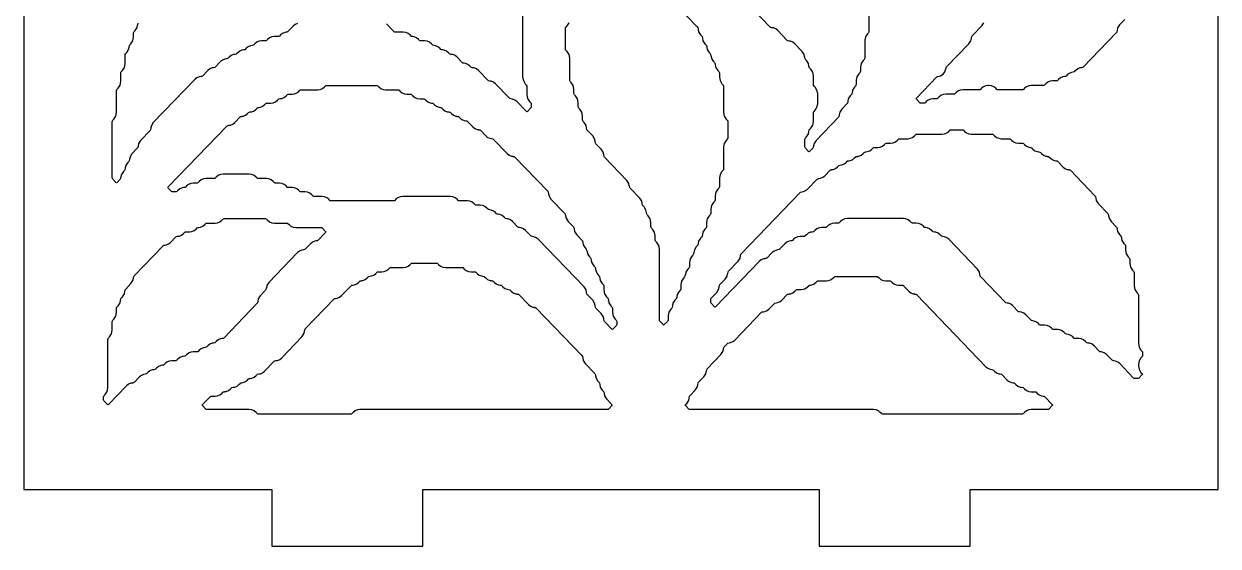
# Model space of a CAD drawing. Header units: millimetres. Extents: x 10 to 410, y 18 to 283.
# Drawn here: x 148 to 211.3, y 21 to 48.7 of the extents above; entities that cross this region are included whole.
import ezdxf

# ---------------------------------------------------------------- set-up
doc = ezdxf.new("R2010")
doc.units = ezdxf.units.MM
doc.layers.add('CUT', color=1, linetype='Continuous')

msp = doc.modelspace()

# ---------------------------------------------------------------- linework, layer by layer
at = {"layer": 'CUT'}
for points in [[(190.134, 21), (198.134, 21), (198.134, 24), (211.2679, 24), (211.2679, 144), (198.134, 144), (198.134, 147), (190.134, 147), (190.134, 144), (169.134, 144), (169.134, 147), (161.134, 147), (161.134, 144), (148, 144), (148, 24), (161.134, 24), (161.134, 21), (169.134, 21), (169.134, 24), (190.134, 24)], [(158.772, 43.2699), (158.7971, 43.2898), (158.8621, 43.2986), (158.8617, 43.3012), (158.9415, 43.312), (159.0645, 43.3643), (159.1693, 43.4474), (159.4515, 43.7405), (159.4766, 43.7604), (159.5416, 43.7692), (159.5412, 43.7718), (159.621, 43.7826), (159.744, 43.8349), (159.8488, 43.9179), (159.9045, 43.9758), (159.9296, 43.9957), (159.9946, 44.0045), (159.9943, 44.0071), (160.0741, 44.0179), (160.1971, 44.0702), (160.3018, 44.1532), (160.3575, 44.2111), (160.3826, 44.231), (160.4476, 44.2398), (160.4473, 44.2424), (160.5271, 44.2532), (160.6501, 44.3055), (160.7548, 44.3885), (160.8105, 44.4464), (160.8356, 44.4663), (160.8674, 44.4706), (161.0741, 44.4706), (161.2066, 44.4885), (161.3296, 44.5408), (161.4343, 44.6238), (161.4901, 44.6817), (161.5152, 44.7016), (161.5802, 44.7104), (161.5798, 44.713), (161.6596, 44.7237), (161.7826, 44.7761), (161.8874, 44.8591), (161.9431, 44.917), (161.9682, 44.9369), (161.9999, 44.9412), (162.2067, 44.9412), (162.3391, 44.959), (162.4621, 45.0114), (162.5669, 45.0944), (162.6226, 45.1523), (162.6477, 45.1722), (162.6794, 45.1765), (163.5657, 45.1765), (163.6982, 45.1943), (163.8212, 45.2467), (163.9259, 45.3297), (163.9816, 45.3876), (164.0067, 45.4075), (164.0385, 45.4118), (166.6895, 45.4118), (166.7212, 45.4075), (166.7463, 45.3876), (166.802, 45.3297), (166.9068, 45.2467), (167.0298, 45.1943), (167.1622, 45.1765), (167.822, 45.1765), (167.8537, 45.1722), (167.8788, 45.1523), (167.9346, 45.0944), (168.0393, 45.0114), (168.1623, 44.959), (168.2948, 44.9412), (168.5015, 44.9412), (168.5333, 44.9369), (168.5584, 44.917), (168.6141, 44.8591), (168.7188, 44.7761), (168.8418, 44.7237), (168.9743, 44.7059), (169.181, 44.7059), (169.2128, 44.7016), (169.2379, 44.6817), (169.2936, 44.6238), (169.3983, 44.5408), (169.5213, 44.4885), (169.6011, 44.4777), (169.6008, 44.4751), (169.6658, 44.4663), (169.6909, 44.4464), (169.7466, 44.3885), (169.8514, 44.3055), (169.9744, 44.2532), (170.0542, 44.2424), (170.0538, 44.2398), (170.1188, 44.231), (170.1439, 44.2111), (170.1996, 44.1532), (170.3044, 44.0702), (170.4274, 44.0179), (170.5072, 44.0071), (170.5068, 44.0045), (170.5718, 43.9957), (170.5969, 43.9758), (170.6526, 43.9179), (170.7574, 43.8349), (170.8804, 43.7826), (170.9602, 43.7718), (170.9598, 43.7692), (171.0248, 43.7604), (171.05, 43.7405), (171.1057, 43.6826), (171.2104, 43.5996), (171.3334, 43.5473), (171.4132, 43.5365), (171.4129, 43.5339), (171.4779, 43.5251), (171.503, 43.5052), (171.7852, 43.2121), (171.8899, 43.129), (172.0129, 43.0767), (172.0927, 43.0659), (172.0924, 43.0633), (172.1574, 43.0545), (172.1825, 43.0346), (172.4647, 42.7415), (172.5695, 42.6584), (172.6925, 42.6061), (172.7723, 42.5953), (172.7719, 42.5927), (172.8369, 42.584), (172.862, 42.5641), (173.5973, 41.8003), (173.702, 41.7173), (173.825, 41.6649), (173.9048, 41.6542), (173.9044, 41.6515), (173.9695, 41.6428), (173.9946, 41.6229), (175.75, 39.7993), (175.7747, 39.7612), (175.7925, 39.6695), (175.7952, 39.67), (175.8196, 39.544), (175.9231, 39.3842), (176.656, 38.6228), (176.6807, 38.5848), (176.6985, 38.493), (176.7012, 38.4935), (176.7256, 38.3676), (176.8292, 38.2077), (177.1091, 37.917), (177.1337, 37.8789), (177.1515, 37.7871), (177.1542, 37.7877), (177.1786, 37.6617), (177.2822, 37.5019), (177.5621, 37.2111), (177.5868, 37.173), (177.6046, 37.0813), (177.6072, 37.0818), (177.6317, 36.9558), (177.7352, 36.796), (177.7886, 36.7405), (177.8133, 36.7024), (177.8311, 36.6107), (177.8337, 36.6112), (177.8582, 36.4852), (177.9617, 36.3254), (178.0151, 36.2699), (178.0398, 36.2318), (178.0576, 36.1401), (178.0602, 36.1406), (178.0847, 36.0146), (178.1882, 35.8548), (178.2416, 35.7993), (178.2663, 35.7612), (178.2841, 35.6695), (178.2868, 35.67), (178.3112, 35.544), (178.4147, 35.3842), (178.4681, 35.3287), (178.4928, 35.2906), (178.5106, 35.1989), (178.5133, 35.1994), (178.5377, 35.0734), (178.6412, 34.9136), (178.6946, 34.8581), (178.7193, 34.82), (178.7279, 34.7755), (178.7279, 34.5545), (178.7642, 34.3676), (178.8677, 34.2077), (178.9211, 34.1523), (178.9458, 34.1142), (178.9636, 34.0224), (178.9663, 34.023), (178.9907, 33.897), (179.0942, 33.7371), (179.1476, 33.6817), (179.1723, 33.6436), (179.181, 33.599), (179.181, 33.378), (179.2172, 33.1911), (179.3207, 33.0313), (179.3741, 32.9758), (179.3988, 32.9377), (179.4075, 32.8931), (179.4075, 32.7539), (179.3988, 32.7094), (179.3741, 32.6713), (179.2089, 32.4996), (179.181, 32.4787), (179.153, 32.4996), (178.7613, 32.9066), (178.7366, 32.9447), (178.7188, 33.0364), (178.7161, 33.0359), (178.6917, 33.1619), (178.5882, 33.3217), (178.3082, 33.6124), (178.2836, 33.6505), (178.2658, 33.7423), (178.2631, 33.7418), (178.2387, 33.8677), (178.1351, 34.0276), (177.8552, 34.3183), (177.8306, 34.3564), (177.8128, 34.4482), (177.8101, 34.4476), (177.7856, 34.5736), (177.6821, 34.7334), (175.2513, 37.2585), (175.1466, 37.3416), (175.0236, 37.3939), (174.9438, 37.4047), (174.9441, 37.4073), (174.8791, 37.416), (174.854, 37.4359), (174.5718, 37.7291), (174.4671, 37.8122), (174.3441, 37.8645), (174.2643, 37.8752), (174.2646, 37.8779), (174.1996, 37.8866), (174.1745, 37.9065), (173.8923, 38.1997), (173.7875, 38.2827), (173.6645, 38.3351), (173.5847, 38.3458), (173.5851, 38.3485), (173.5201, 38.3572), (173.495, 38.3771), (173.4393, 38.435), (173.3345, 38.518), (173.2115, 38.5704), (173.1317, 38.5811), (173.1321, 38.5837), (173.0671, 38.5925), (173.042, 38.6124), (172.9862, 38.6703), (172.8815, 38.7533), (172.7585, 38.8057), (172.6787, 38.8164), (172.6791, 38.819), (172.614, 38.8278), (172.5889, 38.8477), (172.5332, 38.9056), (172.4285, 38.9886), (172.3055, 39.041), (172.173, 39.0588), (171.9663, 39.0588), (171.9345, 39.0631), (171.9094, 39.083), (171.8537, 39.1409), (171.749, 39.2239), (171.626, 39.2763), (171.4935, 39.2941), (171.0602, 39.2941), (171.0285, 39.2984), (171.0034, 39.3183), (170.9477, 39.3762), (170.8429, 39.4592), (170.7199, 39.5115), (170.5875, 39.5294), (168.0683, 39.5294), (167.9358, 39.5115), (167.8128, 39.4592), (167.708, 39.3762), (167.6523, 39.3183), (167.6272, 39.2984), (167.5955, 39.2941), (164.265, 39.2941), (164.2333, 39.2984), (164.2082, 39.3183), (164.1524, 39.3762), (164.0477, 39.4592), (163.9247, 39.5115), (163.7922, 39.5294), (163.359, 39.5294), (163.3272, 39.5337), (163.3021, 39.5536), (163.2464, 39.6115), (163.1417, 39.6945), (163.0187, 39.7468), (162.8862, 39.7647), (162.6794, 39.7647), (162.6477, 39.769), (162.6226, 39.7889), (162.5669, 39.8468), (162.4621, 39.9298), (162.3391, 39.9821), (162.2067, 40), (161.9999, 40), (161.9682, 40.0043), (161.9431, 40.0242), (161.8874, 40.0821), (161.7826, 40.1651), (161.6596, 40.2174), (161.5271, 40.2353), (161.3204, 40.2353), (161.2886, 40.2396), (161.2635, 40.2595), (161.2078, 40.3174), (161.1031, 40.4004), (160.9801, 40.4527), (160.8476, 40.4706), (160.4144, 40.4706), (160.3826, 40.4749), (160.3575, 40.4948), (160.3018, 40.5526), (160.1971, 40.6357), (160.0741, 40.688), (159.9416, 40.7059), (158.5549, 40.7059), (158.4225, 40.688), (158.2995, 40.6357), (158.1947, 40.5526), (158.139, 40.4948), (158.1139, 40.4749), (158.0821, 40.4706), (157.6489, 40.4706), (157.5164, 40.4527), (157.3934, 40.4004), (157.2887, 40.3174), (157.233, 40.2595), (157.2079, 40.2396), (157.1761, 40.2353), (156.9694, 40.2353), (156.8369, 40.2174), (156.7139, 40.1651), (156.6092, 40.0821), (156.5534, 40.0242), (156.5283, 40.0043), (156.4633, 39.9955), (156.4637, 39.9929), (156.3839, 39.9821), (156.2609, 39.9298), (156.1561, 39.8468), (156.1004, 39.7889), (156.0753, 39.769), (156.0436, 39.7647), (155.8842, 39.7647), (155.8525, 39.769), (155.8274, 39.7889), (155.6508, 39.9723), (155.6313, 40), (155.6508, 40.0277)], [(184.424, 33.8477), (184.3993, 33.8858), (184.3906, 33.9304), (184.3906, 34.0696), (184.3993, 34.1142), (184.424, 34.1523), (184.7039, 34.443), (184.8074, 34.6029), (184.8318, 34.7288), (184.8345, 34.7283), (184.8523, 34.82), (184.877, 34.8581), (185.1569, 35.1489), (185.2604, 35.3087), (185.2849, 35.4347), (185.2875, 35.4342), (185.3053, 35.5259), (185.33, 35.564), (185.8364, 36.0901), (185.9399, 36.2499), (185.9644, 36.3759), (185.967, 36.3754), (185.9848, 36.4671), (186.0095, 36.5052), (189.124, 39.7405), (189.1491, 39.7604), (189.2141, 39.7692), (189.2138, 39.7718), (189.2936, 39.7826), (189.4166, 39.8349), (189.5213, 39.9179), (190.0301, 40.4464), (190.0552, 40.4663), (190.1202, 40.4751), (190.1198, 40.4777), (190.1996, 40.4885), (190.3226, 40.5408), (190.4274, 40.6238), (190.7096, 40.917), (190.7347, 40.9369), (190.7997, 40.9457), (190.7993, 40.9483), (190.8791, 40.959), (191.0021, 41.0114), (191.1069, 41.0944), (191.1626, 41.1523), (191.1877, 41.1722), (191.2527, 41.181), (191.2524, 41.1836), (191.3322, 41.1943), (191.4552, 41.2467), (191.5599, 41.3297), (191.6156, 41.3876), (191.6407, 41.4075), (191.7057, 41.4163), (191.7054, 41.4189), (191.7852, 41.4296), (191.9082, 41.482), (192.0129, 41.565), (192.0686, 41.6229), (192.0937, 41.6428), (192.1587, 41.6515), (192.1584, 41.6542), (192.2382, 41.6649), (192.3612, 41.7173), (192.4659, 41.8003), (192.5216, 41.8582), (192.5468, 41.8781), (192.6118, 41.8868), (192.6114, 41.8895), (192.6912, 41.9002), (192.8142, 41.9525), (192.919, 42.0356), (192.9747, 42.0935), (192.9998, 42.1134), (193.0315, 42.1176), (193.2383, 42.1176), (193.3707, 42.1355), (193.4937, 42.1878), (193.5985, 42.2709), (193.6542, 42.3288), (193.6793, 42.3487), (193.711, 42.3529), (193.9178, 42.3529), (194.0503, 42.3708), (194.1733, 42.4231), (194.278, 42.5062), (194.3337, 42.5641), (194.3588, 42.584), (194.3906, 42.5882), (194.8238, 42.5882), (194.9563, 42.6061), (195.0793, 42.6584), (195.184, 42.7415), (195.2397, 42.7993), (195.2648, 42.8192), (195.2966, 42.8235), (196.6359, 42.8235), (196.7684, 42.8414), (196.8914, 42.8937), (196.9961, 42.9768), (197.0518, 43.0346), (197.0769, 43.0545), (197.1087, 43.0588), (197.721, 43.0588), (197.7528, 43.0545), (197.7779, 43.0346), (197.8336, 42.9768), (197.9384, 42.8937), (198.0614, 42.8414), (198.1938, 42.8235), (199.3066, 42.8235), (199.3383, 42.8192), (199.3634, 42.7993), (199.4192, 42.7415), (199.5239, 42.6584), (199.6469, 42.6061), (199.7794, 42.5882), (200.2126, 42.5882), (200.2444, 42.584), (200.2695, 42.5641), (200.3252, 42.5062), (200.4299, 42.4231), (200.5529, 42.3708), (200.6854, 42.3529), (200.8922, 42.3529), (200.9239, 42.3487), (200.949, 42.3288), (201.0047, 42.2709), (201.1095, 42.1878), (201.2325, 42.1355), (201.3123, 42.1248), (201.3119, 42.1221), (201.3769, 42.1134), (201.402, 42.0935), (201.4577, 42.0356), (201.5625, 41.9525), (201.6855, 41.9002), (201.7653, 41.8895), (201.7649, 41.8868), (201.8299, 41.8781), (201.855, 41.8582), (201.9108, 41.8003), (202.0155, 41.7173), (202.1385, 41.6649), (202.2183, 41.6542), (202.2179, 41.6515), (202.283, 41.6428), (202.3081, 41.6229), (202.3638, 41.565), (202.4685, 41.482), (202.5915, 41.4296), (202.6713, 41.4189), (202.671, 41.4163), (202.736, 41.4075), (202.7611, 41.3876), (203.0433, 41.0944), (203.148, 41.0114), (203.271, 40.959), (203.3508, 40.9483), (203.3505, 40.9457), (203.4155, 40.9369), (203.4406, 40.917), (204.743, 39.564), (204.7677, 39.5259), (204.7855, 39.4342), (204.7882, 39.4347), (204.8126, 39.3087), (204.9161, 39.1489), (205.4226, 38.6228), (205.4472, 38.5848), (205.465, 38.493), (205.4677, 38.4935), (205.4921, 38.3676), (205.5957, 38.2077), (205.8756, 37.917), (205.9003, 37.8789), (205.9181, 37.7871), (205.9207, 37.7877), (205.9452, 37.6617), (206.0487, 37.5019), (206.1021, 37.4464), (206.1268, 37.4083), (206.1446, 37.3166), (206.1472, 37.3171), (206.1717, 37.1911), (206.2752, 37.0313), (206.3286, 36.9758), (206.3533, 36.9377), (206.3619, 36.8931), (206.3619, 36.6721), (206.3982, 36.4852), (206.5017, 36.3254), (206.5551, 36.2699), (206.5798, 36.2318), (206.5884, 36.1872), (206.5884, 35.9663), (206.6247, 35.7793), (206.7282, 35.6195), (206.7816, 35.564), (206.8063, 35.5259), (206.8149, 35.4814), (206.8149, 34.7898), (206.8512, 34.6029), (206.9547, 34.443), (207.0081, 34.3876), (207.0328, 34.3495), (207.0414, 34.3049), (207.0414, 31.731), (207.0777, 31.544), (207.1812, 31.3842), (207.2346, 31.3287), (207.2593, 31.2906), (207.2679, 31.2461), (207.2679, 31.1069), (207.2593, 31.0623), (207.2346, 31.0242), (207.1812, 30.9687), (207.0777, 30.8089), (207.0414, 30.622), (207.0414, 30.5545), (207.0777, 30.3676), (207.1812, 30.2077), (207.2413, 30.1453), (207.2608, 30.1176), (207.2413, 30.09), (207.0647, 29.9065), (207.0396, 29.8866), (207.0079, 29.8824), (206.8485, 29.8824), (206.8168, 29.8866), (206.7917, 29.9065), (206.0564, 30.6703), (205.9517, 30.7533), (205.8287, 30.8057), (205.7489, 30.8164), (205.7492, 30.819), (205.6842, 30.8278), (205.6591, 30.8477), (205.3769, 31.1409), (205.2721, 31.2239), (205.1491, 31.2763), (205.0694, 31.287), (205.0697, 31.2896), (205.0047, 31.2984), (204.9796, 31.3183), (204.6974, 31.6115), (204.5926, 31.6945), (204.4696, 31.7468), (204.3898, 31.7576), (204.3902, 31.7602), (204.3252, 31.769), (204.3001, 31.7889), (204.2444, 31.8468), (204.1396, 31.9298), (204.0166, 31.9821), (203.8841, 32), (203.6774, 32), (203.6456, 32.0043), (203.6205, 32.0242), (203.5648, 32.0821), (203.4601, 32.1651), (203.3371, 32.2174), (203.2573, 32.2282), (203.2576, 32.2308), (203.1926, 32.2396), (203.1675, 32.2595), (203.1118, 32.3174), (203.0071, 32.4004), (202.8841, 32.4527), (202.7516, 32.4706), (202.5448, 32.4706), (202.5131, 32.4749), (202.488, 32.4948), (202.4323, 32.5526), (202.3275, 32.6357), (202.2045, 32.688), (202.0721, 32.7059), (201.8653, 32.7059), (201.8336, 32.7102), (201.8085, 32.7301), (201.7528, 32.7879), (201.648, 32.871), (201.525, 32.9233), (201.4452, 32.9341), (201.4456, 32.9367), (201.3806, 32.9455), (201.3555, 32.9654), (201.0732, 33.2585), (200.9685, 33.3416), (200.8455, 33.3939), (200.7657, 33.4047), (200.7661, 33.4073), (200.701, 33.416), (200.6759, 33.4359), (200.3937, 33.7291), (200.289, 33.8122), (200.166, 33.8645), (200.0862, 33.8752), (200.0865, 33.8779), (200.0215, 33.8866), (199.9964, 33.9065), (198.694, 35.2595), (198.6693, 35.2976), (198.6515, 35.3893), (198.6488, 35.3888), (198.6244, 35.5148), (198.5209, 35.6746), (196.9961, 37.2585), (196.8914, 37.3416), (196.7684, 37.3939), (196.6886, 37.4047), (196.6889, 37.4073), (196.6239, 37.416), (196.5988, 37.4359), (196.5431, 37.4938), (196.4383, 37.5769), (196.3153, 37.6292), (196.2355, 37.64), (196.2359, 37.6426), (196.1709, 37.6513), (196.1458, 37.6712), (196.0901, 37.7291), (195.9853, 37.8122), (195.8623, 37.8645), (195.7825, 37.8752), (195.7829, 37.8779), (195.7179, 37.8866), (195.6928, 37.9065), (195.637, 37.9644), (195.5323, 38.0475), (195.4093, 38.0998), (195.2768, 38.1176), (195.0701, 38.1176), (195.0383, 38.1219), (195.0132, 38.1418), (194.9575, 38.1997), (194.8528, 38.2827), (194.7298, 38.3351), (194.5973, 38.3529), (191.6251, 38.3529), (191.4926, 38.3351), (191.3696, 38.2827), (191.2649, 38.1997), (191.2092, 38.1418), (191.1841, 38.1219), (191.1523, 38.1176), (190.9456, 38.1176), (190.8131, 38.0998), (190.6901, 38.0475), (190.5854, 37.9644), (190.5296, 37.9065), (190.5045, 37.8866), (190.4728, 37.8824), (190.266, 37.8824), (190.1336, 37.8645), (190.0106, 37.8122), (189.9058, 37.7291), (189.8501, 37.6712), (189.825, 37.6513), (189.76, 37.6426), (189.7604, 37.64), (189.6806, 37.6292), (189.5576, 37.5769), (189.4528, 37.4938), (189.3971, 37.4359), (189.372, 37.416), (189.3403, 37.4118), (189.1335, 37.4118), (189.001, 37.3939), (188.878, 37.3416), (188.7733, 37.2585), (188.7176, 37.2007), (188.6925, 37.1808), (188.6275, 37.172), (188.6278, 37.1694), (188.548, 37.1586), (188.425, 37.1063), (188.3203, 37.0232), (188.0381, 36.7301), (188.0129, 36.7102), (187.9479, 36.7014), (187.9483, 36.6988), (187.8685, 36.688), (187.7455, 36.6357), (187.6407, 36.5526), (187.3585, 36.2595), (187.3334, 36.2396), (187.2684, 36.2308), (187.2688, 36.2282), (187.189, 36.2174), (187.066, 36.1651), (186.9612, 36.0821), (184.6451, 33.6761), (184.6172, 33.6551), (184.5892, 33.6761)], [(152.2598, 28.6713), (152.2352, 28.7094), (152.2265, 28.7539), (152.2265, 28.8931), (152.2352, 28.9377), (152.2598, 28.9758), (152.3132, 29.0313), (152.4168, 29.1911), (152.453, 29.378), (152.453, 31.952), (152.4617, 31.9965), (152.4863, 32.0346), (152.5397, 32.0901), (152.6433, 32.2499), (152.6795, 32.4369), (152.6795, 32.8931), (152.6882, 32.9377), (152.7128, 32.9758), (152.7662, 33.0313), (152.8698, 33.1911), (152.906, 33.378), (152.906, 33.599), (152.9147, 33.6436), (152.9394, 33.6817), (152.9928, 33.7371), (153.0963, 33.897), (153.1207, 34.023), (153.1234, 34.0224), (153.1412, 34.1142), (153.1659, 34.1523), (153.2193, 34.2077), (153.3228, 34.3676), (153.3472, 34.4935), (153.3499, 34.493), (153.3677, 34.5848), (153.3924, 34.6228), (153.6723, 34.9136), (153.7758, 35.0734), (153.8002, 35.1994), (153.8029, 35.1989), (153.8207, 35.2906), (153.8454, 35.3287), (155.3743, 36.917), (155.3994, 36.9369), (155.4645, 36.9457), (155.4641, 36.9483), (155.5439, 36.959), (155.6669, 37.0114), (155.7716, 37.0944), (156.0539, 37.3876), (156.079, 37.4075), (156.144, 37.4163), (156.1436, 37.4189), (156.2234, 37.4296), (156.3464, 37.482), (156.4512, 37.565), (156.5069, 37.6229), (156.532, 37.6428), (156.5637, 37.6471), (156.7705, 37.6471), (156.9029, 37.6649), (157.0259, 37.7173), (157.1307, 37.8003), (157.1864, 37.8582), (157.2115, 37.8781), (157.2765, 37.8868), (157.2762, 37.8895), (157.356, 37.9002), (157.479, 37.9525), (157.5837, 38.0356), (157.6394, 38.0935), (157.6645, 38.1134), (157.6963, 38.1176), (158.1295, 38.1176), (158.262, 38.1355), (158.385, 38.1878), (158.4897, 38.2709), (158.5455, 38.3288), (158.5706, 38.3487), (158.6023, 38.3529), (160.8002, 38.3529), (160.832, 38.3487), (160.8571, 38.3288), (160.9128, 38.2709), (161.0175, 38.1878), (161.1406, 38.1355), (161.273, 38.1176), (161.9328, 38.1176), (161.9645, 38.1134), (161.9896, 38.0935), (162.0453, 38.0356), (162.1501, 37.9525), (162.2731, 37.9002), (162.4056, 37.8824), (163.7448, 37.8824), (163.7766, 37.8781), (163.8017, 37.8582), (163.9783, 37.6747), (163.9978, 37.6471), (163.9783, 37.6194), (163.5752, 37.2007), (163.5501, 37.1808), (163.4851, 37.172), (163.4854, 37.1694), (163.4056, 37.1586), (163.2826, 37.1063), (163.1779, 37.0232), (162.8957, 36.7301), (162.8706, 36.7102), (162.8055, 36.7014), (162.8059, 36.6988), (162.7261, 36.688), (162.6031, 36.6357), (162.4984, 36.5526), (160.9736, 34.9687), (160.8701, 34.8089), (160.8456, 34.6829), (160.843, 34.6834), (160.8252, 34.5917), (160.8005, 34.5536), (160.5206, 34.2629), (160.4171, 34.103), (160.3926, 33.977), (160.3899, 33.9776), (160.3722, 33.8858), (160.3475, 33.8477), (158.592, 32.0242), (158.5669, 32.0043), (158.5019, 31.9955), (158.5023, 31.9929), (158.4225, 31.9821), (158.2995, 31.9298), (158.1947, 31.8468), (158.139, 31.7889), (158.1139, 31.769), (158.0489, 31.7602), (158.0492, 31.7576), (157.9694, 31.7468), (157.8464, 31.6945), (157.7417, 31.6115), (157.686, 31.5536), (157.6609, 31.5337), (157.5959, 31.5249), (157.5962, 31.5223), (157.5164, 31.5115), (157.3934, 31.4592), (157.2887, 31.3762), (157.233, 31.3183), (157.2079, 31.2984), (157.1761, 31.2941), (156.9694, 31.2941), (156.8369, 31.2763), (156.7139, 31.2239), (156.6092, 31.1409), (156.5534, 31.083), (156.5283, 31.0631), (156.4633, 31.0543), (156.4637, 31.0517), (156.3839, 31.041), (156.2609, 30.9886), (156.1561, 30.9056), (156.1004, 30.8477), (156.0753, 30.8278), (156.0436, 30.8235), (155.8368, 30.8235), (155.7044, 30.8057), (155.5814, 30.7533), (155.4766, 30.6703), (155.4209, 30.6124), (155.3958, 30.5925), (155.3308, 30.5837), (155.3311, 30.5811), (155.2513, 30.5704), (155.1283, 30.518), (155.0236, 30.435), (154.9679, 30.3771), (154.9428, 30.3572), (154.8778, 30.3485), (154.8781, 30.3458), (154.7983, 30.3351), (154.6753, 30.2827), (154.5706, 30.1997), (154.5149, 30.1418), (154.4898, 30.1219), (154.4248, 30.1132), (154.4251, 30.1105), (154.3453, 30.0998), (154.2223, 30.0475), (154.1176, 29.9644), (153.8353, 29.6712), (153.8102, 29.6513), (153.7452, 29.6426), (153.7456, 29.64), (153.6658, 29.6292), (153.5428, 29.5769), (153.438, 29.4938), (152.481, 28.4996), (152.453, 28.4787), (152.4251, 28.4996)], [(157.8659, 28.917), (157.891, 28.9369), (157.9228, 28.9412), (158.1295, 28.9412), (158.262, 28.959), (158.385, 29.0114), (158.4897, 29.0944), (158.5455, 29.1523), (158.5706, 29.1722), (158.6356, 29.181), (158.6352, 29.1836), (158.715, 29.1943), (158.838, 29.2467), (158.9428, 29.3297), (158.9985, 29.3876), (159.0236, 29.4075), (159.0886, 29.4163), (159.0882, 29.4189), (159.168, 29.4296), (159.291, 29.482), (159.3958, 29.565), (159.4515, 29.6229), (159.4766, 29.6428), (159.5416, 29.6515), (159.5412, 29.6542), (159.621, 29.6649), (159.744, 29.7173), (159.8488, 29.8003), (159.9045, 29.8582), (159.9296, 29.8781), (159.9946, 29.8868), (159.9943, 29.8895), (160.0741, 29.9002), (160.1971, 29.9525), (160.3018, 30.0356), (160.3575, 30.0935), (160.3826, 30.1134), (160.4476, 30.1221), (160.4473, 30.1248), (160.5271, 30.1355), (160.6501, 30.1878), (160.7548, 30.2709), (161.2635, 30.7993), (161.2886, 30.8192), (161.3537, 30.828), (161.3533, 30.8306), (161.4331, 30.8414), (161.5561, 30.8937), (161.6608, 30.9768), (162.7326, 32.0901), (162.8361, 32.2499), (162.8606, 32.3759), (162.8632, 32.3754), (162.881, 32.4671), (162.9057, 32.5052), (164.4347, 34.0935), (164.4598, 34.1134), (164.5248, 34.1221), (164.5244, 34.1248), (164.6042, 34.1355), (164.7272, 34.1878), (164.832, 34.2709), (165.3407, 34.7993), (165.3658, 34.8192), (165.4308, 34.828), (165.4305, 34.8306), (165.5102, 34.8414), (165.6332, 34.8937), (165.738, 34.9768), (165.7937, 35.0346), (165.8188, 35.0545), (165.8838, 35.0633), (165.8835, 35.0659), (165.9633, 35.0767), (166.0863, 35.129), (166.191, 35.2121), (166.2467, 35.2699), (166.2718, 35.2898), (166.3368, 35.2986), (166.3365, 35.3012), (166.4163, 35.312), (166.5393, 35.3643), (166.644, 35.4474), (166.6997, 35.5052), (166.7248, 35.5251), (166.7566, 35.5294), (166.9633, 35.5294), (167.0958, 35.5473), (167.2188, 35.5996), (167.3235, 35.6826), (167.3793, 35.7405), (167.4044, 35.7604), (167.4361, 35.7647), (168.0959, 35.7647), (168.2283, 35.7826), (168.3513, 35.8349), (168.4561, 35.9179), (168.5118, 35.9758), (168.5369, 35.9957), (168.5687, 36), (169.8606, 36), (169.8923, 35.9957), (169.9174, 35.9758), (169.9731, 35.9179), (170.0779, 35.8349), (170.2009, 35.7826), (170.3333, 35.7647), (171.2196, 35.7647), (171.2514, 35.7604), (171.2765, 35.7405), (171.3322, 35.6826), (171.4369, 35.5996), (171.5599, 35.5473), (171.6924, 35.5294), (171.8991, 35.5294), (171.9309, 35.5251), (171.956, 35.5052), (172.0117, 35.4474), (172.1164, 35.3643), (172.2394, 35.312), (172.3192, 35.3012), (172.3189, 35.2986), (172.3839, 35.2898), (172.409, 35.2699), (172.4647, 35.2121), (172.5695, 35.129), (172.6925, 35.0767), (172.7723, 35.0659), (172.7719, 35.0633), (172.8369, 35.0545), (172.862, 35.0346), (172.9177, 34.9768), (173.0225, 34.8937), (173.1455, 34.8414), (173.2253, 34.8306), (173.2249, 34.828), (173.2899, 34.8192), (173.315, 34.7993), (173.3707, 34.7415), (173.4755, 34.6584), (173.5985, 34.6061), (173.6783, 34.5953), (173.6779, 34.5927), (173.7429, 34.584), (173.768, 34.5641), (173.8238, 34.5062), (173.9285, 34.4231), (174.0515, 34.3708), (174.1313, 34.36), (174.1309, 34.3574), (174.196, 34.3487), (174.2211, 34.3288), (174.7298, 33.8003), (174.8345, 33.7173), (174.9575, 33.6649), (175.0373, 33.6542), (175.037, 33.6515), (175.102, 33.6428), (175.1271, 33.6229), (177.5621, 31.0934), (177.5868, 31.0553), (177.6046, 30.9636), (177.6072, 30.9641), (177.6317, 30.8381), (177.7352, 30.6783), (178.2416, 30.1523), (178.2663, 30.1142), (178.2841, 30.0224), (178.2868, 30.023), (178.3112, 29.897), (178.4147, 29.7371), (178.4681, 29.6817), (178.4928, 29.6436), (178.5106, 29.5518), (178.5133, 29.5524), (178.5377, 29.4264), (178.6412, 29.2666), (178.6946, 29.2111), (178.7193, 29.173), (178.7371, 29.0813), (178.7398, 29.0818), (178.7642, 28.9558), (178.8677, 28.796), (179.1543, 28.4982), (179.1738, 28.4706), (179.1543, 28.4429), (178.9777, 28.2595), (178.9526, 28.2396), (178.9209, 28.2353), (165.8032, 28.2353), (165.6707, 28.2174), (165.5477, 28.1651), (165.443, 28.0821), (165.3873, 28.0242), (165.3621, 28.0043), (165.3304, 28), (160.4144, 28), (160.3826, 28.0043), (160.3575, 28.0242), (160.3018, 28.0821), (160.1971, 28.1651), (160.0741, 28.2174), (159.9416, 28.2353), (157.6963, 28.2353), (157.6645, 28.2396), (157.6394, 28.2595), (157.4628, 28.4429), (157.4434, 28.4706), (157.4628, 28.4982)], [(183.1183, 28.5607), (183.2218, 28.7205), (183.2463, 28.8465), (183.249, 28.846), (183.2667, 28.9377), (183.2914, 28.9758), (183.5713, 29.2666), (183.6749, 29.4264), (183.6993, 29.5524), (183.702, 29.5518), (183.7198, 29.6436), (183.7444, 29.6817), (184.0243, 29.9724), (184.1279, 30.1323), (184.1523, 30.2582), (184.155, 30.2577), (184.1728, 30.3495), (184.1975, 30.3876), (184.9304, 31.1489), (185.0339, 31.3087), (185.0583, 31.4347), (185.061, 31.4342), (185.0788, 31.5259), (185.1035, 31.564), (185.2734, 31.7405), (185.2985, 31.7604), (185.3635, 31.7692), (185.3632, 31.7718), (185.443, 31.7826), (185.566, 31.8349), (185.6707, 31.9179), (187.0855, 33.3876), (187.1106, 33.4075), (187.1756, 33.4163), (187.1752, 33.4189), (187.255, 33.4296), (187.378, 33.482), (187.4828, 33.565), (187.765, 33.8582), (187.7901, 33.8781), (187.8551, 33.8868), (187.8547, 33.8895), (187.9345, 33.9002), (188.0575, 33.9525), (188.1623, 34.0356), (188.4445, 34.3288), (188.4696, 34.3487), (188.5346, 34.3574), (188.5343, 34.36), (188.6141, 34.3708), (188.7371, 34.4231), (188.8418, 34.5062), (188.8975, 34.5641), (188.9226, 34.584), (188.9544, 34.5882), (189.1611, 34.5882), (189.2936, 34.6061), (189.4166, 34.6584), (189.5213, 34.7415), (189.577, 34.7993), (189.6021, 34.8192), (189.6672, 34.828), (189.6668, 34.8306), (189.7466, 34.8414), (189.8696, 34.8937), (189.9743, 34.9768), (190.0301, 35.0346), (190.0552, 35.0545), (190.0869, 35.0588), (190.5202, 35.0588), (190.6526, 35.0767), (190.7756, 35.129), (190.8804, 35.2121), (190.9361, 35.2699), (190.9612, 35.2898), (190.9929, 35.2941), (193.1909, 35.2941), (193.2226, 35.2898), (193.2477, 35.2699), (193.3034, 35.2121), (193.4082, 35.129), (193.5312, 35.0767), (193.6637, 35.0588), (193.8704, 35.0588), (193.9022, 35.0545), (193.9273, 35.0346), (193.983, 34.9768), (194.0877, 34.8937), (194.2107, 34.8414), (194.3432, 34.8235), (194.5499, 34.8235), (194.5817, 34.8192), (194.6068, 34.7993), (194.889, 34.5062), (194.9937, 34.4231), (195.1167, 34.3708), (195.1965, 34.36), (195.1962, 34.3574), (195.2612, 34.3487), (195.2863, 34.3288), (198.9661, 30.5062), (199.0709, 30.4231), (199.1939, 30.3708), (199.2737, 30.36), (199.2733, 30.3574), (199.3383, 30.3487), (199.3634, 30.3288), (199.4192, 30.2709), (199.5239, 30.1878), (199.6469, 30.1355), (199.7267, 30.1248), (199.7264, 30.1221), (199.7914, 30.1134), (199.8165, 30.0935), (200.0987, 29.8003), (200.2034, 29.7173), (200.3264, 29.6649), (200.4062, 29.6542), (200.4059, 29.6515), (200.4709, 29.6428), (200.496, 29.6229), (200.5517, 29.565), (200.6564, 29.482), (200.7794, 29.4296), (200.8592, 29.4189), (200.8589, 29.4163), (200.9239, 29.4075), (200.949, 29.3876), (201.0047, 29.3297), (201.1095, 29.2467), (201.2325, 29.1943), (201.3649, 29.1765), (201.5717, 29.1765), (201.6034, 29.1722), (201.6285, 29.1523), (201.6842, 29.0944), (201.789, 29.0114), (201.912, 28.959), (201.9918, 28.9483), (201.9914, 28.9457), (202.0564, 28.9369), (202.0815, 28.917), (202.4847, 28.4982), (202.5041, 28.4706), (202.4847, 28.4429), (202.3081, 28.2595), (202.283, 28.2396), (202.2512, 28.2353), (201.3649, 28.2353), (201.2325, 28.2174), (201.1095, 28.1651), (201.0047, 28.0821), (200.949, 28.0242), (200.9239, 28.0043), (200.8922, 28), (193.4845, 28), (193.4528, 28.0043), (193.4277, 28.0242), (193.372, 28.0821), (193.2672, 28.1651), (193.1442, 28.2174), (193.0118, 28.2353), (183.2917, 28.2353), (183.2599, 28.2396), (183.2348, 28.2595), (183.0582, 28.4429), (183.0388, 28.4706), (183.0582, 28.4982)]]:
    msp.add_lwpolyline(points, close=True, dxfattribs=at)
for points in [[(181.0163, 51.2699), (183.6778, 48.5052), (183.7025, 48.4671), (183.7203, 48.3754), (183.7229, 48.3759), (183.7474, 48.2499), (183.8509, 48.0901), (183.9043, 48.0346), (183.929, 47.9965), (183.9468, 47.9048), (183.9495, 47.9053), (183.9739, 47.7793), (184.0774, 47.6195), (184.1308, 47.564), (184.1555, 47.5259), (184.1733, 47.4342), (184.176, 47.4347), (184.2004, 47.3087), (184.3039, 47.1489), (184.3573, 47.0934), (184.382, 47.0553), (184.3998, 46.9636), (184.4025, 46.9641), (184.4269, 46.8381), (184.5304, 46.6783), (184.5838, 46.6228), (184.6085, 46.5848), (184.6263, 46.493), (184.629, 46.4935), (184.6534, 46.3676), (184.7569, 46.2077), (184.8103, 46.1523), (184.835, 46.1142), (184.8437, 46.0696), (184.8437, 45.8486), (184.8799, 45.6617), (184.9834, 45.5019), (185.0368, 45.4464), (185.0615, 45.4083), (185.0702, 45.3637), (185.0702, 43.9663), (185.1064, 43.7793), (185.21, 43.6195), (185.2634, 43.564), (185.288, 43.5259), (185.2967, 43.4814), (185.2967, 42.6363), (185.288, 42.5917), (185.2634, 42.5536), (185.21, 42.4981), (185.1064, 42.3383), (185.0702, 42.1514), (185.0702, 40.9892), (185.0615, 40.9447), (185.0368, 40.9066), (184.9834, 40.8511), (184.8799, 40.6913), (184.8437, 40.5043), (184.8437, 40.048), (184.835, 40.0035), (184.8103, 39.9654), (184.7569, 39.9099), (184.6534, 39.7501), (184.6172, 39.5631), (184.6172, 39.3422), (184.6085, 39.2976), (184.5838, 39.2595), (184.5304, 39.204), (184.4269, 39.0442), (184.3906, 38.8573), (184.3906, 38.6363), (184.382, 38.5917), (184.3573, 38.5536), (184.3039, 38.4981), (184.2004, 38.3383), (184.1641, 38.1514), (184.1641, 37.9304), (184.1555, 37.8858), (184.1308, 37.8477), (184.0774, 37.7923), (183.9739, 37.6324), (183.9495, 37.5065), (183.9468, 37.507), (183.929, 37.4152), (183.9043, 37.3772), (183.8509, 37.3217), (183.7474, 37.1619), (183.7229, 37.0359), (183.7203, 37.0364), (183.7025, 36.9447), (183.6778, 36.9066), (183.6244, 36.8511), (183.5209, 36.6913), (183.4964, 36.5653), (183.4938, 36.5658), (183.476, 36.4741), (183.4513, 36.436), (183.3979, 36.3805), (183.2944, 36.2207), (183.2581, 36.0337), (183.2581, 35.8128), (183.2495, 35.7682), (183.2248, 35.7301), (183.1714, 35.6746), (183.0679, 35.5148), (183.0434, 35.3888), (183.0407, 35.3893), (183.023, 35.2976), (182.9983, 35.2595), (182.9449, 35.204), (182.8413, 35.0442), (182.8051, 34.8573), (182.8051, 34.6363), (182.7964, 34.5917), (182.7718, 34.5536), (182.7184, 34.4981), (182.6148, 34.3383), (182.5904, 34.2123), (182.5877, 34.2129), (182.5699, 34.1211), (182.5453, 34.083), (182.4919, 34.0276), (182.3883, 33.8677), (182.3639, 33.7418), (182.3612, 33.7423), (182.3434, 33.6505), (182.3187, 33.6124), (182.2653, 33.557), (182.1618, 33.3971), (182.1256, 33.2102), (182.1256, 32.9892), (182.1169, 32.9447), (182.0922, 32.9066), (181.927, 32.7349), (181.8991, 32.714), (181.8711, 32.7349), (181.7059, 32.9066), (181.6812, 32.9447), (181.6725, 32.9892), (181.6725, 36.7396), (181.6363, 36.9266), (181.5328, 37.0864), (181.4794, 37.1419), (181.4547, 37.18), (181.446, 37.2245), (181.446, 37.4455), (181.4098, 37.6324), (181.3063, 37.7923), (181.2529, 37.8477), (181.2282, 37.8858), (181.2195, 37.9304), (181.2195, 38.1514), (181.1833, 38.3383), (181.0797, 38.4981), (181.0263, 38.5536), (181.0017, 38.5917), (180.9839, 38.6834), (180.9812, 38.6829), (180.9568, 38.8089), (180.8532, 38.9687), (180.7998, 39.0242), (180.7752, 39.0623), (180.7574, 39.154), (180.7547, 39.1535), (180.7303, 39.2795), (180.6267, 39.4393), (180.1203, 39.9654), (180.0956, 40.0035), (180.0778, 40.0952), (180.0752, 40.0947), (180.0507, 40.2207), (179.9472, 40.3805), (178.7613, 41.6124), (178.7366, 41.6505), (178.7188, 41.7423), (178.7161, 41.7418), (178.6917, 41.8677), (178.5882, 42.0276), (178.3082, 42.3183), (178.2836, 42.3564), (178.2658, 42.4482), (178.2631, 42.4476), (178.2387, 42.5736), (178.1351, 42.7334), (177.8552, 43.0242), (177.8306, 43.0623), (177.8128, 43.154), (177.8101, 43.1535), (177.7856, 43.2795), (177.6821, 43.4393), (177.6287, 43.4948), (177.604, 43.5329), (177.5954, 43.5775), (177.5954, 43.7984), (177.5591, 43.9854), (177.4556, 44.1452), (177.4022, 44.2007), (177.3775, 44.2388), (177.3689, 44.2833), (177.3689, 44.5043), (177.3326, 44.6913), (177.2291, 44.8511), (177.1757, 44.9066), (177.151, 44.9447), (177.1424, 44.9892), (177.1424, 45.2102), (177.1061, 45.3971), (177.0026, 45.557), (176.9492, 45.6124), (176.9245, 45.6505), (176.9159, 45.6951), (176.9159, 46.8573), (176.8796, 47.0442), (176.7761, 47.204), (176.7227, 47.2595), (176.698, 47.2976), (176.6894, 47.3422), (176.6894, 48.4225), (176.698, 48.4671), (176.7227, 48.5052), (176.7761, 48.5607), (176.8796, 48.7205)], [(174.4243, 50.1514), (174.4243, 45.8486), (174.4606, 45.6617), (174.5641, 45.5019), (174.6175, 45.4464), (174.6422, 45.4083), (174.6508, 45.3637), (174.6508, 44.9074), (174.6871, 44.7205), (174.7906, 44.5607), (174.844, 44.5052), (174.8687, 44.4671), (174.8773, 44.4225), (174.8773, 44.2833), (174.8687, 44.2388), (174.844, 44.2007), (174.6788, 44.029), (174.6508, 44.0081), (174.6228, 44.029), (174.1188, 44.5526), (174.014, 44.6357), (173.891, 44.688), (173.8112, 44.6988), (173.8116, 44.7014), (173.7466, 44.7102), (173.7215, 44.7301), (172.9862, 45.4938), (172.8815, 45.5769), (172.7585, 45.6292), (172.6787, 45.64), (172.6791, 45.6426), (172.614, 45.6513), (172.5889, 45.6712), (172.0802, 46.1997), (171.9755, 46.2827), (171.8525, 46.3351), (171.7727, 46.3458), (171.773, 46.3485), (171.708, 46.3572), (171.6829, 46.3771), (171.6272, 46.435), (171.5225, 46.518), (171.3995, 46.5704), (171.3197, 46.5811), (171.32, 46.5837), (171.255, 46.5925), (171.2299, 46.6124), (170.9477, 46.9056), (170.8429, 46.9886), (170.7199, 47.041), (170.6401, 47.0517), (170.6405, 47.0543), (170.5755, 47.0631), (170.5504, 47.083), (170.4947, 47.1409), (170.3899, 47.2239), (170.2669, 47.2763), (170.1871, 47.287), (170.1875, 47.2896), (170.1225, 47.2984), (170.0974, 47.3183), (170.0416, 47.3762), (169.9369, 47.4592), (169.8139, 47.5115), (169.7341, 47.5223), (169.7345, 47.5249), (169.6694, 47.5337), (169.6443, 47.5536), (169.5886, 47.6115), (169.4839, 47.6945), (169.3609, 47.7468), (169.2284, 47.7647), (169.0217, 47.7647), (168.9899, 47.769), (168.9648, 47.7889), (168.9091, 47.8468), (168.8044, 47.9298), (168.6814, 47.9821), (168.6016, 47.9929), (168.6019, 47.9955), (168.5369, 48.0043), (168.5118, 48.0242), (168.4561, 48.0821), (168.3513, 48.1651), (168.2283, 48.2174), (168.0959, 48.2353), (167.6626, 48.2353), (167.6309, 48.2396), (167.6058, 48.2595), (167.2094, 48.6713)], [(192.7714, 49.8343), (192.7714, 48.2833), (192.7628, 48.2388), (192.7381, 48.2007), (192.6847, 48.1452), (192.5812, 47.9854), (192.5449, 47.7984), (192.5449, 46.8716), (192.5363, 46.827), (192.5116, 46.7889), (192.4582, 46.7334), (192.3547, 46.5736), (192.3184, 46.3867), (192.3184, 46.1657), (192.3098, 46.1211), (192.2851, 46.083), (192.2317, 46.0276), (192.1282, 45.8677), (192.0919, 45.6808), (192.0919, 45.4598), (192.0833, 45.4152), (192.0586, 45.3772), (192.0052, 45.3217), (191.9017, 45.1619), (191.8772, 45.0359), (191.8746, 45.0364), (191.8568, 44.9447), (191.8321, 44.9066), (191.7787, 44.8511), (191.6752, 44.6913), (191.6507, 44.5653), (191.648, 44.5658), (191.6303, 44.4741), (191.6056, 44.436), (191.3257, 44.1452), (191.2221, 43.9854), (191.1977, 43.8594), (191.195, 43.8599), (191.1772, 43.7682), (191.1526, 43.7301), (189.9666, 42.4981), (189.8631, 42.3383), (189.8387, 42.2123), (189.836, 42.2129), (189.8182, 42.1211), (189.7935, 42.083), (189.6283, 41.9114), (189.6003, 41.8904), (189.5724, 41.9114), (189.4071, 42.083), (189.3825, 42.1211), (189.3738, 42.1657), (189.3738, 42.5402), (189.3825, 42.5848), (189.4071, 42.6228), (189.4605, 42.6783), (189.5641, 42.8381), (189.5885, 42.9641), (189.5912, 42.9636), (189.609, 43.0553), (189.6336, 43.0934), (189.687, 43.1489), (189.7906, 43.3087), (189.8268, 43.4957), (189.8268, 43.952), (189.8355, 43.9965), (189.8602, 44.0346), (189.9136, 44.0901), (190.0171, 44.2499), (190.0533, 44.4369), (190.0533, 44.9749), (190.0171, 45.1619), (189.9136, 45.3217), (189.8602, 45.3772), (189.8355, 45.4152), (189.8268, 45.4598), (189.8268, 45.9161), (189.7906, 46.103), (189.687, 46.2629), (189.6336, 46.3183), (189.609, 46.3564), (189.5912, 46.4482), (189.5885, 46.4476), (189.5641, 46.5736), (189.4605, 46.7334), (189.4071, 46.7889), (189.3825, 46.827), (189.3647, 46.9187), (189.362, 46.9182), (189.3376, 47.0442), (189.234, 47.204), (188.8418, 47.6115), (188.7371, 47.6945), (188.6141, 47.7468), (188.5343, 47.7576), (188.5346, 47.7602), (188.4696, 47.769), (188.4445, 47.7889), (187.9358, 48.3174), (187.831, 48.4004), (187.708, 48.4527), (187.6282, 48.4635), (187.6286, 48.4661), (187.5636, 48.4749), (187.5385, 48.4948), (186.0095, 50.083)], [(206.3286, 48.9066), (206.0487, 48.6158), (205.9452, 48.456), (205.9207, 48.33), (205.9181, 48.3305), (205.9003, 48.2388), (205.8756, 48.2007), (204.1201, 46.3771), (204.095, 46.3572), (204.03, 46.3485), (204.0304, 46.3458), (203.9506, 46.3351), (203.8276, 46.2827), (203.7228, 46.1997), (203.6671, 46.1418), (203.642, 46.1219), (203.577, 46.1132), (203.5773, 46.1105), (203.4975, 46.0998), (203.3745, 46.0475), (203.2698, 45.9644), (203.2141, 45.9065), (203.189, 45.8866), (203.124, 45.8779), (203.1243, 45.8752), (203.0445, 45.8645), (202.9215, 45.8122), (202.8168, 45.7291), (202.7611, 45.6712), (202.736, 45.6513), (202.7042, 45.6471), (202.4975, 45.6471), (202.365, 45.6292), (202.242, 45.5769), (202.1373, 45.4938), (202.0815, 45.4359), (202.0564, 45.416), (202.0247, 45.4118), (201.3649, 45.4118), (201.2325, 45.3939), (201.1095, 45.3416), (201.0047, 45.2585), (200.949, 45.2007), (200.9239, 45.1808), (200.8922, 45.1765), (199.6002, 45.1765), (199.5685, 45.1808), (199.5434, 45.2007), (199.4877, 45.2585), (199.3829, 45.3416), (199.2599, 45.3939), (199.1275, 45.4118), (199.0999, 45.4118), (198.9674, 45.3939), (198.8444, 45.3416), (198.7396, 45.2585), (198.6839, 45.2007), (198.6588, 45.1808), (198.6271, 45.1765), (197.7408, 45.1765), (197.6083, 45.1586), (197.4853, 45.1063), (197.3806, 45.0232), (197.3249, 44.9654), (197.2998, 44.9455), (197.268, 44.9412), (196.8348, 44.9412), (196.7023, 44.9233), (196.5793, 44.871), (196.4746, 44.7879), (196.4188, 44.7301), (196.3937, 44.7102), (196.362, 44.7059), (196.1553, 44.7059), (196.0228, 44.688), (195.8998, 44.6357), (195.795, 44.5526), (195.7393, 44.4948), (195.7142, 44.4749), (195.6825, 44.4706), (195.5231, 44.4706), (195.4914, 44.4749), (195.4663, 44.4948), (195.2897, 44.6782), (195.2702, 44.7059), (195.2897, 44.7335), (196.3723, 45.8582), (196.3974, 45.8781), (196.42, 45.8811), (196.5686, 45.9254), (196.6964, 46.0131), (196.7913, 46.1357), (196.844, 46.2814), (196.8572, 46.3495), (196.8819, 46.3876), (198.0678, 47.6195), (198.1714, 47.7793), (198.1958, 47.9053), (198.1985, 47.9048), (198.2163, 47.9965), (198.241, 48.0346), (198.7474, 48.5607), (198.8509, 48.7205)], [(162.4996, 48.688), (162.3766, 48.6357), (162.2719, 48.5526), (161.9896, 48.2595), (161.9645, 48.2396), (161.8995, 48.2308), (161.8999, 48.2282), (161.8201, 48.2174), (161.6971, 48.1651), (161.5923, 48.0821), (161.5366, 48.0242), (161.5115, 48.0043), (161.4798, 48), (161.273, 48), (161.1406, 47.9821), (161.0175, 47.9298), (160.9128, 47.8468), (160.8571, 47.7889), (160.832, 47.769), (160.8002, 47.7647), (160.5935, 47.7647), (160.461, 47.7468), (160.338, 47.6945), (160.2333, 47.6115), (160.1776, 47.5536), (160.1525, 47.5337), (160.0875, 47.5249), (160.0878, 47.5223), (160.008, 47.5115), (159.885, 47.4592), (159.7803, 47.3762), (159.7246, 47.3183), (159.6995, 47.2984), (159.6344, 47.2896), (159.6348, 47.287), (159.555, 47.2763), (159.432, 47.2239), (159.3272, 47.1409), (159.2715, 47.083), (159.2464, 47.0631), (159.1814, 47.0543), (159.1818, 47.0517), (159.102, 47.041), (158.979, 46.9886), (158.8742, 46.9056), (158.8185, 46.8477), (158.7934, 46.8278), (158.7284, 46.819), (158.7288, 46.8164), (158.649, 46.8057), (158.526, 46.7533), (158.4212, 46.6703), (158.139, 46.3771), (158.1139, 46.3572), (158.0489, 46.3485), (158.0492, 46.3458), (157.9694, 46.3351), (157.8464, 46.2827), (157.7417, 46.1997), (157.4595, 45.9065), (157.4344, 45.8866), (157.3694, 45.8779), (157.3697, 45.8752), (157.2899, 45.8645), (157.1669, 45.8122), (157.0622, 45.7291), (154.8579, 43.4393), (154.7544, 43.2795), (154.7299, 43.1535), (154.7272, 43.154), (154.7095, 43.0623), (154.6848, 43.0242), (154.1784, 42.4981), (154.0748, 42.3383), (154.0504, 42.2123), (154.0477, 42.2129), (154.0299, 42.1211), (154.0053, 42.083), (153.7253, 41.7923), (153.6218, 41.6324), (153.5974, 41.5065), (153.5947, 41.507), (153.5769, 41.4152), (153.5522, 41.3772), (153.4988, 41.3217), (153.3953, 41.1619), (153.3709, 41.0359), (153.3682, 41.0364), (153.3504, 40.9447), (153.3257, 40.9066), (153.2723, 40.8511), (153.1688, 40.6913), (153.1444, 40.5653), (153.1417, 40.5658), (153.1239, 40.4741), (153.0992, 40.436), (152.934, 40.2643), (152.906, 40.2434), (152.8781, 40.2643), (152.7128, 40.436), (152.6882, 40.4741), (152.6795, 40.5186), (152.6795, 43.4814), (152.6882, 43.5259), (152.7128, 43.564), (152.7662, 43.6195), (152.8698, 43.7793), (152.906, 43.9663), (152.906, 45.1284), (152.9147, 45.173), (152.9394, 45.2111), (152.9928, 45.2666), (153.0963, 45.4264), (153.1325, 45.6133), (153.1325, 46.0696), (153.1412, 46.1142), (153.1659, 46.1523), (153.2193, 46.2077), (153.3228, 46.3676), (153.359, 46.5545), (153.359, 47.0108), (153.3677, 47.0553), (153.3924, 47.0934), (153.4458, 47.1489), (153.5493, 47.3087), (153.5737, 47.4347), (153.5764, 47.4342), (153.5942, 47.5259), (153.6189, 47.564), (153.6723, 47.6195), (153.7758, 47.7793), (153.8121, 47.9663), (153.8121, 48.1872), (153.8207, 48.2318), (153.8454, 48.2699), (153.8988, 48.3254), (154.0023, 48.4852), (154.0267, 48.6112), (154.0294, 48.6107), (154.0472, 48.7024)]]:
    msp.add_lwpolyline(points, dxfattribs=at)

doc.saveas('drawing.dxf')
